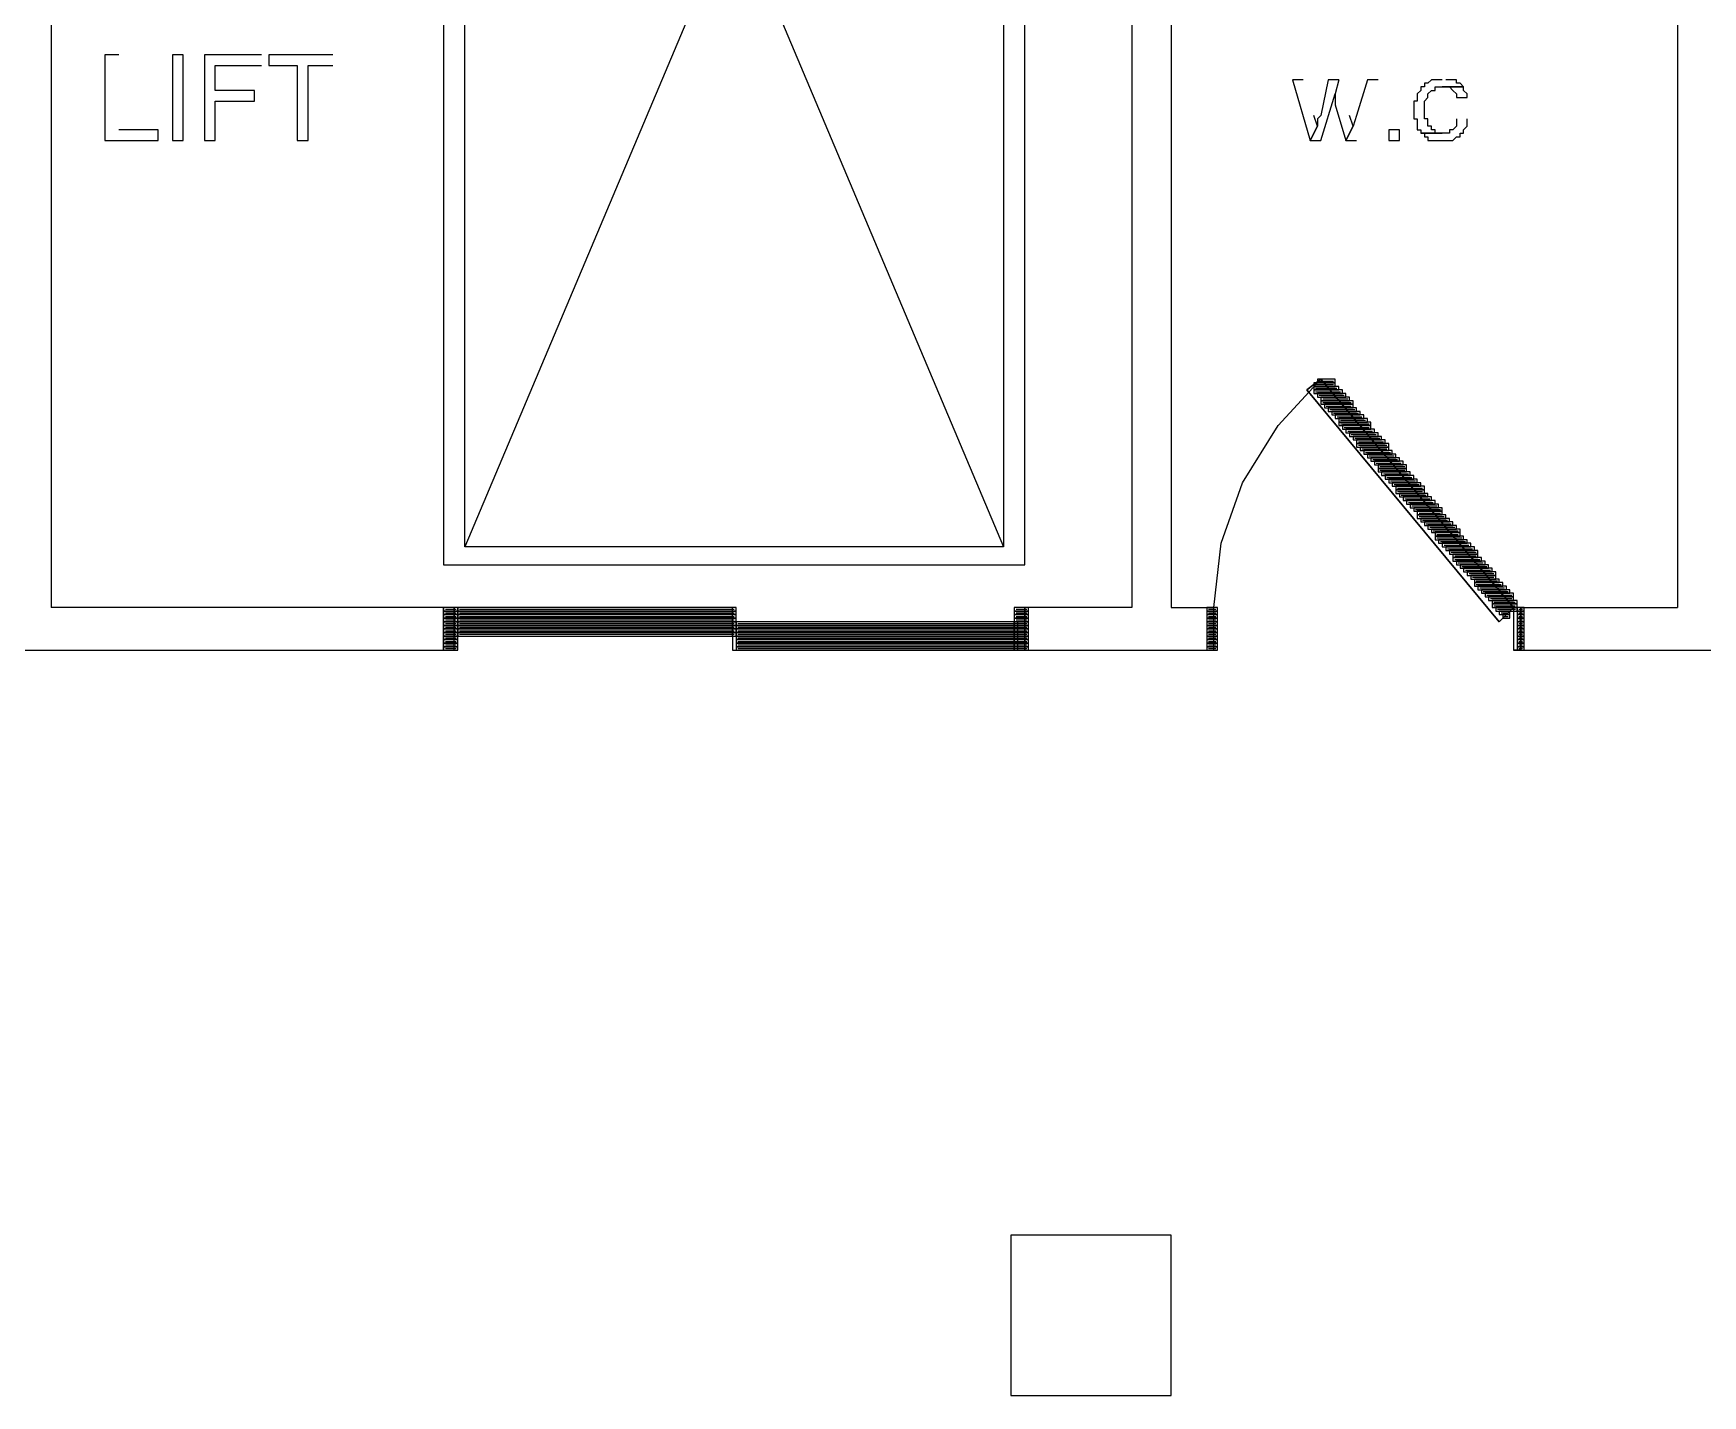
# Model space of a CAD drawing. Header units: millimetres. Extents: x 32 to 412, y 50 to 564.
# Drawn here: x 260.51 to 300.17, y 189.46 to 221.84 of the extents above; entities that cross this region are included whole.
import ezdxf

# ---------------------------------------------------------------- set-up
doc = ezdxf.new("R2010")
doc.units = ezdxf.units.MM
doc.layers.add('lease-plan', color=7, linetype='CONTINUOUS')

msp = doc.modelspace()

# ---------------------------------------------------------------- linework, layer by layer
at = {"layer": 'lease-plan', "color": 7}
for points in [[(286.61, 242.769), (286.61, 208.192)], [(260.932, 241.498), (260.932, 208.192)], [(270.254, 209.209), (284.068, 209.209), (284.068, 240.481), (270.254, 240.481), (270.254, 209.209), (270.254, 209.209)], [(283.559, 239.972), (283.559, 209.633), (270.763, 209.633), (270.763, 239.972), (283.559, 239.972), (270.763, 209.633)], [(270.763, 239.972), (283.559, 209.633)], [(287.542, 228.955), (287.542, 208.192)], [(299.576, 228.955), (299.576, 208.192)], [(262.542, 221.328), (262.204, 221.328), (262.204, 219.294), (263.475, 219.294), (263.475, 219.548), (262.542, 219.548)], [(263.814, 219.294), (264.068, 219.294), (264.068, 221.328), (263.814, 221.328), (263.814, 219.294), (263.814, 219.294)], [(265.932, 221.328), (264.576, 221.328), (264.576, 219.294), (264.831, 219.294), (264.831, 220.226), (265.763, 220.226), (265.763, 220.481), (264.831, 220.481), (264.831, 221.074), (265.932, 221.074)], [(267.627, 221.328), (266.102, 221.328), (266.102, 221.074), (266.78, 221.074), (266.78, 219.294), (267.034, 219.294), (267.034, 221.074), (267.627, 221.074)], [(290.678, 220.735), (290.424, 220.735), (290.848, 219.294), (291.017, 219.633), (290.932, 219.887)], [(291.526, 220.735), (291.271, 220.735), (291.102, 219.887), (291.017, 219.803), (291.017, 219.633), (290.848, 219.294), (291.102, 219.294), (291.441, 220.396)], [(291.526, 220.735), (291.441, 220.396), (291.441, 220.142), (291.695, 219.294), (291.865, 219.633), (291.78, 219.887)], [(292.458, 220.735), (292.204, 220.735), (291.949, 219.887), (291.865, 219.633), (291.695, 219.294), (291.949, 219.294)], [(293.983, 220.735), (293.814, 220.735), (293.729, 220.735), (293.644, 220.65), (293.559, 220.65), (293.559, 220.565), (293.475, 220.565), (293.475, 220.481), (293.39, 220.396), (293.39, 220.226), (293.305, 220.226), (293.305, 219.803), (293.39, 219.803), (293.39, 219.548), (293.475, 219.548), (293.475, 219.464), (293.983, 219.464), (293.898, 219.464), (293.814, 219.464), (293.814, 219.548), (293.729, 219.548), (293.729, 219.633), (293.644, 219.633), (293.644, 219.803), (293.559, 219.803), (293.559, 220.226), (293.644, 220.311), (293.644, 220.396), (293.729, 220.481), (293.814, 220.481), (293.814, 220.565), (293.983, 220.565), (294.492, 220.565), (294.407, 220.65), (294.322, 220.65), (294.322, 220.735), (294.237, 220.735), (294.153, 220.735), (294.068, 220.735)], [(294.492, 220.565), (293.983, 220.565), (294.153, 220.565), (294.237, 220.481), (294.322, 220.396), (294.322, 220.311), (294.576, 220.311), (294.576, 220.396), (294.492, 220.481), (294.492, 220.565)], [(294.322, 219.803), (294.322, 219.633), (294.237, 219.548), (294.153, 219.548), (294.153, 219.464), (294.068, 219.464), (293.475, 219.464), (293.559, 219.464), (293.559, 219.379), (293.644, 219.379), (293.644, 219.294), (293.729, 219.294), (293.898, 219.294), (294.068, 219.294), (294.237, 219.294), (294.322, 219.379), (294.407, 219.379), (294.407, 219.464), (294.492, 219.464), (294.492, 219.548), (294.576, 219.633), (294.576, 219.803)], [(292.712, 219.294), (292.966, 219.294), (292.966, 219.548), (292.712, 219.548), (292.712, 219.294), (292.712, 219.294)], [(288.559, 207.176), (288.559, 208.192), (288.729, 209.718), (289.237, 211.159), (290.085, 212.515), (291.102, 213.616)], [(295.678, 208.192), (291.102, 213.616), (290.763, 213.362), (295.339, 207.853), (295.678, 208.192), (295.678, 208.192)], [(291.102, 213.616), (290.763, 213.362), (295.339, 207.853), (295.678, 208.192), (291.102, 213.616), (295.678, 208.192)], [(295.339, 207.853), (290.763, 213.362), (291.102, 213.616)], [(290.932, 213.447), (291.441, 213.447), (291.441, 213.531), (290.932, 213.531), (290.932, 213.447), (290.932, 213.447)], [(290.932, 213.362), (291.526, 213.362), (291.526, 213.447), (290.932, 213.447), (290.932, 213.362), (290.932, 213.362)], [(290.974, 213.404), (291.482, 213.404)], [(290.975, 213.489), (291.398, 213.489)], [(291.017, 213.531), (291.441, 213.531), (291.441, 213.616), (291.017, 213.616), (291.017, 213.531), (291.017, 213.531)], [(291.059, 213.574), (291.397, 213.574)], [(290.932, 213.277), (291.61, 213.277), (291.61, 213.362), (290.932, 213.362), (290.932, 213.277), (290.932, 213.277)], [(290.975, 213.32), (291.568, 213.32)], [(291.017, 213.192), (291.695, 213.192), (291.695, 213.277), (291.017, 213.277), (291.017, 213.192), (291.017, 213.192)], [(291.059, 213.235), (291.652, 213.235)], [(291.102, 213.108), (291.78, 213.108), (291.78, 213.192), (291.102, 213.192), (291.102, 213.108), (291.102, 213.108)], [(291.102, 213.023), (291.865, 213.023), (291.865, 213.108), (291.102, 213.108), (291.102, 213.023), (291.102, 213.023)], [(291.143, 213.065), (291.821, 213.065)], [(291.144, 213.15), (291.737, 213.15)], [(291.187, 212.938), (291.865, 212.938), (291.865, 213.023), (291.187, 213.023), (291.187, 212.938), (291.187, 212.938)], [(291.229, 212.981), (291.822, 212.981)], [(291.271, 212.853), (291.949, 212.853), (291.949, 212.938), (291.271, 212.938), (291.271, 212.853), (291.271, 212.853)], [(291.314, 212.896), (291.907, 212.896)], [(291.356, 212.769), (292.034, 212.769), (292.034, 212.853), (291.356, 212.853), (291.356, 212.769), (291.356, 212.769)], [(291.398, 212.811), (291.991, 212.811)], [(291.441, 212.684), (292.119, 212.684), (292.119, 212.769), (291.441, 212.769), (291.441, 212.684), (291.441, 212.684)], [(291.483, 212.726), (292.076, 212.726)], [(291.526, 212.599), (292.204, 212.599), (292.204, 212.684), (291.526, 212.684), (291.526, 212.599), (291.526, 212.599)], [(291.526, 212.515), (292.288, 212.515), (292.288, 212.599), (291.526, 212.599), (291.526, 212.515), (291.526, 212.515)], [(291.568, 212.642), (292.161, 212.642)], [(291.567, 212.557), (292.245, 212.557)], [(291.61, 212.43), (292.288, 212.43), (292.288, 212.515), (291.61, 212.515), (291.61, 212.43), (291.61, 212.43)], [(291.653, 212.472), (292.246, 212.472)], [(291.695, 212.345), (292.373, 212.345), (292.373, 212.43), (291.695, 212.43), (291.695, 212.345), (291.695, 212.345)], [(291.737, 212.387), (292.33, 212.387)], [(291.78, 212.26), (292.458, 212.26), (292.458, 212.345), (291.78, 212.345), (291.78, 212.26), (291.78, 212.26)], [(291.822, 212.303), (292.415, 212.303)], [(291.865, 212.176), (292.543, 212.176), (292.543, 212.26), (291.865, 212.26), (291.865, 212.176), (291.865, 212.176)], [(291.907, 212.218), (292.5, 212.218)], [(291.949, 212.091), (292.627, 212.091), (292.627, 212.176), (291.949, 212.176), (291.949, 212.091), (291.949, 212.091)], [(291.949, 212.006), (292.712, 212.006), (292.712, 212.091), (291.949, 212.091), (291.949, 212.006), (291.949, 212.006)], [(291.991, 212.048), (292.668, 212.048)], [(291.992, 212.133), (292.585, 212.133)], [(292.034, 211.921), (292.712, 211.921), (292.712, 212.006), (292.034, 212.006), (292.034, 211.921), (292.034, 211.921)], [(292.076, 211.964), (292.669, 211.964)], [(292.119, 211.837), (292.797, 211.837), (292.797, 211.921), (292.119, 211.921), (292.119, 211.837), (292.119, 211.837)], [(292.161, 211.879), (292.754, 211.879)], [(292.204, 211.752), (292.881, 211.752), (292.881, 211.837), (292.204, 211.837), (292.204, 211.752), (292.204, 211.752)], [(292.246, 211.794), (292.839, 211.794)], [(292.288, 211.667), (292.966, 211.667), (292.966, 211.752), (292.288, 211.752), (292.288, 211.667), (292.288, 211.667)], [(292.331, 211.709), (292.924, 211.709)], [(292.373, 211.582), (293.051, 211.582), (293.051, 211.667), (292.373, 211.667), (292.373, 211.582), (292.373, 211.582)], [(292.415, 211.625), (293.008, 211.625)], [(292.458, 211.498), (293.136, 211.498), (293.136, 211.582), (292.458, 211.582), (292.458, 211.498), (292.458, 211.498)], [(292.458, 211.413), (293.136, 211.413), (293.136, 211.498), (292.458, 211.498), (292.458, 211.413), (292.458, 211.413)], [(292.5, 211.54), (293.093, 211.54)], [(292.5, 211.455), (293.093, 211.455)], [(292.543, 211.328), (293.22, 211.328), (293.22, 211.413), (292.543, 211.413), (292.543, 211.328), (292.543, 211.328)], [(292.585, 211.37), (293.178, 211.37)], [(292.627, 211.243), (293.305, 211.243), (293.305, 211.328), (292.627, 211.328), (292.627, 211.243), (292.627, 211.243)], [(292.67, 211.286), (293.262, 211.286)], [(292.712, 211.159), (293.39, 211.159), (293.39, 211.243), (292.712, 211.243), (292.712, 211.159), (292.712, 211.159)], [(292.754, 211.201), (293.347, 211.201)], [(292.797, 211.074), (293.475, 211.074), (293.475, 211.159), (292.797, 211.159), (292.797, 211.074), (292.797, 211.074)], [(292.839, 211.116), (293.432, 211.116)], [(292.881, 210.989), (293.559, 210.989), (293.559, 211.074), (292.881, 211.074), (292.881, 210.989), (292.881, 210.989)], [(292.924, 211.031), (293.517, 211.031)], [(292.881, 210.904), (293.559, 210.904), (293.559, 210.989), (292.881, 210.989), (292.881, 210.904), (292.881, 210.904)], [(292.924, 210.947), (293.517, 210.947)], [(292.966, 210.82), (293.644, 210.82), (293.644, 210.904), (292.966, 210.904), (292.966, 210.82), (292.966, 210.82)], [(293.009, 210.862), (293.601, 210.862)], [(293.051, 210.735), (293.729, 210.735), (293.729, 210.82), (293.051, 210.82), (293.051, 210.735), (293.051, 210.735)], [(293.093, 210.777), (293.686, 210.777)], [(293.136, 210.65), (293.814, 210.65), (293.814, 210.735), (293.136, 210.735), (293.136, 210.65), (293.136, 210.65)], [(293.178, 210.692), (293.771, 210.692)], [(293.22, 210.565), (293.898, 210.565), (293.898, 210.65), (293.22, 210.65), (293.22, 210.565), (293.22, 210.565)], [(293.263, 210.608), (293.856, 210.608)], [(293.305, 210.481), (293.983, 210.481), (293.983, 210.565), (293.305, 210.565), (293.305, 210.481), (293.305, 210.481)], [(293.348, 210.523), (293.94, 210.523)], [(293.39, 210.396), (293.983, 210.396), (293.983, 210.481), (293.39, 210.481), (293.39, 210.396), (293.39, 210.396)], [(293.39, 210.311), (294.068, 210.311), (294.068, 210.396), (293.39, 210.396), (293.39, 210.311), (293.39, 210.311)], [(293.431, 210.438), (293.94, 210.438)], [(293.432, 210.353), (294.025, 210.353)], [(293.475, 210.226), (294.153, 210.226), (294.153, 210.311), (293.475, 210.311), (293.475, 210.226), (293.475, 210.226)], [(293.517, 210.269), (294.11, 210.269)], [(293.559, 210.142), (294.237, 210.142), (294.237, 210.226), (293.559, 210.226), (293.559, 210.142), (293.559, 210.142)], [(293.602, 210.184), (294.195, 210.184)], [(293.644, 210.057), (294.322, 210.057), (294.322, 210.142), (293.644, 210.142), (293.644, 210.057), (293.644, 210.057)], [(293.687, 210.099), (294.279, 210.099)], [(293.729, 209.972), (294.407, 209.972), (294.407, 210.057), (293.729, 210.057), (293.729, 209.972), (293.729, 209.972)], [(293.771, 210.014), (294.364, 210.014)], [(293.814, 209.887), (294.407, 209.887), (294.407, 209.972), (293.814, 209.972), (293.814, 209.887), (293.814, 209.887)], [(293.814, 209.803), (294.492, 209.803), (294.492, 209.887), (293.814, 209.887), (293.814, 209.803), (293.814, 209.803)], [(293.855, 209.93), (294.363, 209.93)], [(293.856, 209.845), (294.449, 209.845)], [(293.898, 209.718), (294.576, 209.718), (294.576, 209.803), (293.898, 209.803), (293.898, 209.718), (293.898, 209.718)], [(293.941, 209.76), (294.534, 209.76)], [(293.983, 209.633), (294.661, 209.633), (294.661, 209.718), (293.983, 209.718), (293.983, 209.633), (293.983, 209.633)], [(294.026, 209.676), (294.618, 209.676)], [(294.068, 209.548), (294.746, 209.548), (294.746, 209.633), (294.068, 209.633), (294.068, 209.548), (294.068, 209.548)], [(294.11, 209.591), (294.703, 209.591)], [(294.153, 209.464), (294.831, 209.464), (294.831, 209.548), (294.153, 209.548), (294.153, 209.464), (294.153, 209.464)], [(294.195, 209.506), (294.788, 209.506)], [(294.237, 209.379), (294.831, 209.379), (294.831, 209.464), (294.237, 209.464), (294.237, 209.379), (294.237, 209.379)], [(294.279, 209.421), (294.787, 209.421)], [(294.237, 209.294), (294.915, 209.294), (294.915, 209.379), (294.237, 209.379), (294.237, 209.294), (294.237, 209.294)], [(294.28, 209.337), (294.873, 209.337)], [(294.322, 209.209), (295, 209.209), (295, 209.294), (294.322, 209.294), (294.322, 209.209), (294.322, 209.209)], [(294.365, 209.252), (294.957, 209.252)], [(294.407, 209.125), (295.085, 209.125), (295.085, 209.209), (294.407, 209.209), (294.407, 209.125), (294.407, 209.125)], [(294.449, 209.167), (295.042, 209.167)], [(294.492, 209.04), (295.17, 209.04), (295.17, 209.125), (294.492, 209.125), (294.492, 209.04), (294.492, 209.04)], [(294.534, 209.082), (295.127, 209.082)], [(294.576, 208.955), (295.254, 208.955), (295.254, 209.04), (294.576, 209.04), (294.576, 208.955), (294.576, 208.955)], [(294.619, 208.998), (295.212, 208.998)], [(294.661, 208.87), (295.254, 208.87), (295.254, 208.955), (294.661, 208.955), (294.661, 208.87), (294.661, 208.87)], [(294.703, 208.913), (295.211, 208.913)], [(294.746, 208.786), (295.339, 208.786), (295.339, 208.87), (294.746, 208.87), (294.746, 208.786), (294.746, 208.786)], [(294.746, 208.701), (295.424, 208.701), (295.424, 208.786), (294.746, 208.786), (294.746, 208.701), (294.746, 208.701)], [(294.787, 208.828), (295.296, 208.828)], [(294.788, 208.743), (295.381, 208.743)], [(294.831, 208.616), (295.509, 208.616), (295.509, 208.701), (294.831, 208.701), (294.831, 208.616), (294.831, 208.616)], [(294.873, 208.659), (295.466, 208.659)], [(294.915, 208.531), (295.593, 208.531), (295.593, 208.616), (294.915, 208.616), (294.915, 208.531), (294.915, 208.531)], [(294.958, 208.574), (295.551, 208.574)], [(295, 208.447), (295.678, 208.447), (295.678, 208.531), (295, 208.531), (295, 208.447), (295, 208.447)], [(295.043, 208.489), (295.635, 208.489)], [(295.085, 208.362), (295.678, 208.362), (295.678, 208.447), (295.085, 208.447), (295.085, 208.362), (295.085, 208.362)], [(295.126, 208.404), (295.635, 208.404)], [(295.17, 208.277), (295.763, 208.277), (295.763, 208.362), (295.17, 208.362), (295.17, 208.277), (295.17, 208.277)], [(295.17, 208.192), (295.763, 208.192), (295.763, 208.277), (295.17, 208.277), (295.17, 208.192), (295.17, 208.192)], [(295.211, 208.32), (295.719, 208.32)], [(295.211, 208.235), (295.719, 208.235)], [(270.254, 207.176), (270.254, 208.192), (260.932, 208.192)], [(270.254, 208.108), (270.593, 208.108), (270.593, 208.192), (270.254, 208.192), (270.254, 208.108), (270.254, 208.108)], [(270.254, 207.176), (270.509, 207.176), (270.509, 208.192), (270.254, 208.192), (270.254, 207.176), (270.254, 207.176), (270.509, 207.176), (270.509, 208.192), (270.254, 208.192), (270.254, 207.176), (270.254, 207.176)], [(270.254, 208.023), (270.593, 208.023), (270.593, 208.108), (270.254, 208.108), (270.254, 208.023), (270.254, 208.023)], [(270.254, 207.938), (270.593, 207.938), (270.593, 208.023), (270.254, 208.023), (270.254, 207.938), (270.254, 207.938)], [(270.254, 207.853), (270.593, 207.853), (270.593, 207.938), (270.254, 207.938), (270.254, 207.853), (270.254, 207.853)], [(270.254, 207.769), (270.593, 207.769), (270.593, 207.853), (270.254, 207.853), (270.254, 207.769), (270.254, 207.769)], [(270.297, 208.15), (270.551, 208.15)], [(270.297, 208.065), (270.551, 208.065)], [(270.297, 207.981), (270.551, 207.981)], [(270.297, 207.896), (270.551, 207.896)], [(270.509, 207.514), (277.119, 207.514), (277.119, 208.192), (270.509, 208.192), (270.509, 207.514), (270.509, 207.514), (277.119, 207.514), (277.119, 208.192), (270.509, 208.192), (270.509, 207.514), (270.509, 207.514)], [(270.593, 208.108), (277.204, 208.108), (277.204, 208.192), (270.593, 208.192), (270.593, 208.108), (270.593, 208.108)], [(270.593, 208.023), (277.204, 208.023), (277.204, 208.108), (270.593, 208.108), (270.593, 208.023), (270.593, 208.023)], [(270.593, 207.938), (277.204, 207.938), (277.204, 208.023), (270.593, 208.023), (270.593, 207.938), (270.593, 207.938)], [(270.593, 207.853), (277.204, 207.853), (277.204, 207.938), (270.593, 207.938), (270.593, 207.853), (270.593, 207.853)], [(270.593, 207.769), (277.204, 207.769), (277.204, 207.853), (270.593, 207.853), (270.593, 207.769), (270.593, 207.769)], [(270.635, 208.15), (277.16, 208.15)], [(270.635, 208.065), (277.16, 208.065)], [(270.635, 207.981), (277.16, 207.981)], [(270.635, 207.896), (277.16, 207.896)], [(277.119, 207.176), (283.814, 207.176), (283.814, 207.853), (277.119, 207.853), (277.119, 207.176), (277.119, 207.176), (283.814, 207.176), (283.814, 207.853), (277.119, 207.853), (277.119, 207.176), (277.119, 207.176)], [(277.204, 207.769), (283.898, 207.769), (283.898, 207.853), (277.204, 207.853), (277.204, 207.769), (277.204, 207.769)], [(283.814, 208.108), (284.153, 208.108), (284.153, 208.192), (283.814, 208.192), (283.814, 208.108), (283.814, 208.108)], [(283.814, 207.176), (284.068, 207.176), (284.068, 208.192), (283.814, 208.192), (283.814, 207.176), (283.814, 207.176), (284.068, 207.176), (284.068, 208.192), (283.814, 208.192), (283.814, 207.176), (283.814, 207.176)], [(283.814, 208.023), (284.153, 208.023), (284.153, 208.108), (283.814, 208.108), (283.814, 208.023), (283.814, 208.023)], [(283.814, 207.938), (284.153, 207.938), (284.153, 208.023), (283.814, 208.023), (283.814, 207.938), (283.814, 207.938)], [(283.814, 207.853), (284.153, 207.853), (284.153, 207.938), (283.814, 207.938), (283.814, 207.853), (283.814, 207.853)], [(283.814, 207.769), (284.153, 207.769), (284.153, 207.853), (283.814, 207.853), (283.814, 207.769), (283.814, 207.769)], [(283.856, 208.15), (284.11, 208.15)], [(283.856, 208.065), (284.11, 208.065)], [(283.856, 207.981), (284.11, 207.981)], [(283.856, 207.896), (284.11, 207.896)], [(286.61, 208.192), (284.068, 208.192), (284.068, 207.176)], [(287.542, 208.192), (288.39, 208.192)], [(288.39, 208.192), (288.39, 207.176)], [(288.39, 208.108), (288.644, 208.108), (288.644, 208.192), (288.39, 208.192), (288.39, 208.108), (288.39, 208.108)], [(288.39, 207.176), (288.559, 207.176), (288.559, 208.192), (288.39, 208.192), (288.39, 207.176), (288.39, 207.176), (288.559, 207.176), (288.559, 208.192), (288.39, 208.192), (288.39, 207.176), (288.39, 207.176)], [(288.39, 208.192), (288.559, 208.192)], [(288.39, 208.023), (288.644, 208.023), (288.644, 208.108), (288.39, 208.108), (288.39, 208.023), (288.39, 208.023)], [(288.39, 207.938), (288.644, 207.938), (288.644, 208.023), (288.39, 208.023), (288.39, 207.938), (288.39, 207.938)], [(288.39, 207.853), (288.644, 207.853), (288.644, 207.938), (288.39, 207.938), (288.39, 207.853), (288.39, 207.853)], [(288.39, 207.769), (288.644, 207.769), (288.644, 207.853), (288.39, 207.853), (288.39, 207.769), (288.39, 207.769)], [(288.432, 208.15), (288.601, 208.15)], [(288.432, 208.065), (288.601, 208.065)], [(288.432, 207.981), (288.601, 207.981)], [(288.432, 207.896), (288.601, 207.896)], [(295.254, 208.108), (295.763, 208.108), (295.763, 208.192), (295.254, 208.192), (295.254, 208.108), (295.254, 208.108)], [(295.297, 208.15), (295.72, 208.15)], [(295.678, 208.192), (295.339, 207.853)], [(295.339, 208.023), (295.593, 208.023), (295.593, 208.108), (295.339, 208.108), (295.339, 208.023), (295.339, 208.023)], [(295.381, 208.065), (295.551, 208.065)], [(295.424, 207.938), (295.593, 207.938), (295.593, 208.023), (295.424, 208.023), (295.424, 207.938), (295.424, 207.938)], [(295.466, 207.981), (295.551, 207.981)], [(295.678, 207.176), (295.848, 207.176), (295.848, 208.192), (295.678, 208.192), (295.678, 207.176), (295.678, 207.176), (295.848, 207.176), (295.848, 208.192), (295.678, 208.192), (295.678, 207.176), (295.678, 207.176)], [(295.848, 208.192), (295.678, 208.192)], [(295.678, 208.192), (295.678, 207.176)], [(295.763, 208.108), (295.932, 208.108), (295.932, 208.192), (295.763, 208.192), (295.763, 208.108), (295.763, 208.108)], [(295.763, 208.023), (295.932, 208.023), (295.932, 208.108), (295.763, 208.108), (295.763, 208.023), (295.763, 208.023)], [(295.763, 207.938), (295.932, 207.938), (295.932, 208.023), (295.763, 208.023), (295.763, 207.938), (295.763, 207.938)], [(295.763, 207.853), (295.932, 207.853), (295.932, 207.938), (295.763, 207.938), (295.763, 207.853), (295.763, 207.853)], [(295.763, 207.769), (295.932, 207.769), (295.932, 207.853), (295.763, 207.853), (295.763, 207.769), (295.763, 207.769)], [(295.805, 208.15), (295.89, 208.15)], [(295.805, 208.065), (295.89, 208.065)], [(295.805, 207.981), (295.89, 207.981)], [(295.805, 207.896), (295.89, 207.896)], [(295.848, 208.192), (299.576, 208.192)], [(295.848, 208.192), (295.848, 207.176)], [(270.254, 207.684), (270.593, 207.684), (270.593, 207.769), (270.254, 207.769), (270.254, 207.684), (270.254, 207.684)], [(270.254, 207.599), (270.593, 207.599), (270.593, 207.684), (270.254, 207.684), (270.254, 207.599), (270.254, 207.599)], [(270.254, 207.514), (270.593, 207.514), (270.593, 207.599), (270.254, 207.599), (270.254, 207.514), (270.254, 207.514)], [(270.254, 207.43), (270.593, 207.43), (270.593, 207.514), (270.254, 207.514), (270.254, 207.43), (270.254, 207.43)], [(270.254, 207.345), (270.593, 207.345), (270.593, 207.43), (270.254, 207.43), (270.254, 207.345), (270.254, 207.345)], [(270.297, 207.811), (270.551, 207.811)], [(270.297, 207.726), (270.551, 207.726)], [(270.297, 207.642), (270.551, 207.642)], [(270.297, 207.557), (270.551, 207.557)], [(270.297, 207.472), (270.551, 207.472)], [(270.593, 207.684), (277.204, 207.684), (277.204, 207.769), (270.593, 207.769), (270.593, 207.684), (270.593, 207.684)], [(270.593, 207.599), (277.204, 207.599), (277.204, 207.684), (270.593, 207.684), (270.593, 207.599), (270.593, 207.599)], [(270.593, 207.514), (277.204, 207.514), (277.204, 207.599), (270.593, 207.599), (270.593, 207.514), (270.593, 207.514)], [(270.635, 207.811), (277.16, 207.811)], [(270.635, 207.726), (277.16, 207.726)], [(270.635, 207.642), (277.16, 207.642)], [(270.635, 207.557), (277.16, 207.557)], [(277.204, 207.684), (283.898, 207.684), (283.898, 207.769), (277.204, 207.769), (277.204, 207.684), (277.204, 207.684)], [(277.204, 207.599), (283.898, 207.599), (283.898, 207.684), (277.204, 207.684), (277.204, 207.599), (277.204, 207.599)], [(277.204, 207.514), (283.898, 207.514), (283.898, 207.599), (277.204, 207.599), (277.204, 207.514), (277.204, 207.514)], [(277.204, 207.43), (283.898, 207.43), (283.898, 207.514), (277.204, 207.514), (277.204, 207.43), (277.204, 207.43)], [(277.204, 207.345), (283.898, 207.345), (283.898, 207.43), (277.204, 207.43), (277.204, 207.345), (277.204, 207.345)], [(277.246, 207.811), (283.856, 207.811)], [(277.246, 207.726), (283.856, 207.726)], [(277.246, 207.642), (283.856, 207.642)], [(277.246, 207.557), (283.856, 207.557)], [(277.246, 207.472), (283.856, 207.472)], [(283.814, 207.684), (284.153, 207.684), (284.153, 207.769), (283.814, 207.769), (283.814, 207.684), (283.814, 207.684)], [(283.814, 207.599), (284.153, 207.599), (284.153, 207.684), (283.814, 207.684), (283.814, 207.599), (283.814, 207.599)], [(283.814, 207.514), (284.153, 207.514), (284.153, 207.599), (283.814, 207.599), (283.814, 207.514), (283.814, 207.514)], [(283.814, 207.43), (284.153, 207.43), (284.153, 207.514), (283.814, 207.514), (283.814, 207.43), (283.814, 207.43)], [(283.814, 207.345), (284.153, 207.345), (284.153, 207.43), (283.814, 207.43), (283.814, 207.345), (283.814, 207.345)], [(283.856, 207.811), (284.11, 207.811)], [(283.856, 207.726), (284.11, 207.726)], [(283.856, 207.642), (284.11, 207.642)], [(283.856, 207.557), (284.11, 207.557)], [(283.856, 207.472), (284.11, 207.472)], [(288.39, 207.684), (288.644, 207.684), (288.644, 207.769), (288.39, 207.769), (288.39, 207.684), (288.39, 207.684)], [(288.39, 207.599), (288.644, 207.599), (288.644, 207.684), (288.39, 207.684), (288.39, 207.599), (288.39, 207.599)], [(288.39, 207.514), (288.644, 207.514), (288.644, 207.599), (288.39, 207.599), (288.39, 207.514), (288.39, 207.514)], [(288.39, 207.43), (288.644, 207.43), (288.644, 207.514), (288.39, 207.514), (288.39, 207.43), (288.39, 207.43)], [(288.39, 207.345), (288.644, 207.345), (288.644, 207.43), (288.39, 207.43), (288.39, 207.345), (288.39, 207.345)], [(288.432, 207.811), (288.601, 207.811)], [(288.432, 207.726), (288.601, 207.726)], [(288.432, 207.642), (288.601, 207.642)], [(288.432, 207.557), (288.601, 207.557)], [(288.432, 207.472), (288.601, 207.472)], [(295.763, 207.684), (295.932, 207.684), (295.932, 207.769), (295.763, 207.769), (295.763, 207.684), (295.763, 207.684)], [(295.763, 207.599), (295.932, 207.599), (295.932, 207.684), (295.763, 207.684), (295.763, 207.599), (295.763, 207.599)], [(295.763, 207.514), (295.932, 207.514), (295.932, 207.599), (295.763, 207.599), (295.763, 207.514), (295.763, 207.514)], [(295.763, 207.43), (295.932, 207.43), (295.932, 207.514), (295.763, 207.514), (295.763, 207.43), (295.763, 207.43)], [(295.763, 207.345), (295.932, 207.345), (295.932, 207.43), (295.763, 207.43), (295.763, 207.345), (295.763, 207.345)], [(295.805, 207.811), (295.89, 207.811)], [(295.805, 207.726), (295.89, 207.726)], [(295.805, 207.642), (295.89, 207.642)], [(295.805, 207.557), (295.89, 207.557)], [(295.805, 207.472), (295.89, 207.472)], [(238.22, 207.176), (270.254, 207.176)], [(270.254, 207.26), (270.593, 207.26), (270.593, 207.345), (270.254, 207.345), (270.254, 207.26), (270.254, 207.26)], [(270.254, 207.176), (270.593, 207.176), (270.593, 207.26), (270.254, 207.26), (270.254, 207.176), (270.254, 207.176)], [(270.297, 207.387), (270.551, 207.387)], [(270.297, 207.303), (270.551, 207.303)], [(270.297, 207.218), (270.551, 207.218)], [(277.204, 207.26), (283.898, 207.26), (283.898, 207.345), (277.204, 207.345), (277.204, 207.26), (277.204, 207.26)], [(277.204, 207.176), (283.898, 207.176), (283.898, 207.26), (277.204, 207.26), (277.204, 207.176), (277.204, 207.176)], [(277.246, 207.387), (283.856, 207.387)], [(277.246, 207.303), (283.856, 207.303)], [(277.246, 207.218), (283.856, 207.218)], [(283.814, 207.26), (284.153, 207.26), (284.153, 207.345), (283.814, 207.345), (283.814, 207.26), (283.814, 207.26)], [(283.814, 207.176), (284.153, 207.176), (284.153, 207.26), (283.814, 207.26), (283.814, 207.176), (283.814, 207.176)], [(283.856, 207.387), (284.11, 207.387)], [(283.856, 207.303), (284.11, 207.303)], [(283.856, 207.218), (284.11, 207.218)], [(284.068, 207.176), (288.39, 207.176)], [(288.39, 207.26), (288.644, 207.26), (288.644, 207.345), (288.39, 207.345), (288.39, 207.26), (288.39, 207.26)], [(288.39, 207.176), (288.644, 207.176), (288.644, 207.26), (288.39, 207.26), (288.39, 207.176), (288.39, 207.176)], [(288.39, 207.176), (288.559, 207.176)], [(288.432, 207.387), (288.601, 207.387)], [(288.432, 207.303), (288.601, 207.303)], [(288.432, 207.218), (288.601, 207.218)], [(295.848, 207.176), (295.678, 207.176)], [(295.763, 207.26), (295.932, 207.26), (295.932, 207.345), (295.763, 207.345), (295.763, 207.26), (295.763, 207.26)], [(295.763, 207.176), (295.932, 207.176), (295.932, 207.26), (295.763, 207.26), (295.763, 207.176), (295.763, 207.176)], [(295.805, 207.387), (295.89, 207.387)], [(295.805, 207.303), (295.89, 207.303)], [(295.805, 207.218), (295.89, 207.218)], [(295.848, 207.176), (301.356, 207.176)], [(283.729, 189.464), (287.542, 189.464), (287.542, 193.277), (283.729, 193.277), (283.729, 189.464), (283.729, 189.464)]]:
    msp.add_lwpolyline(points, dxfattribs=at)

doc.saveas('drawing.dxf')
